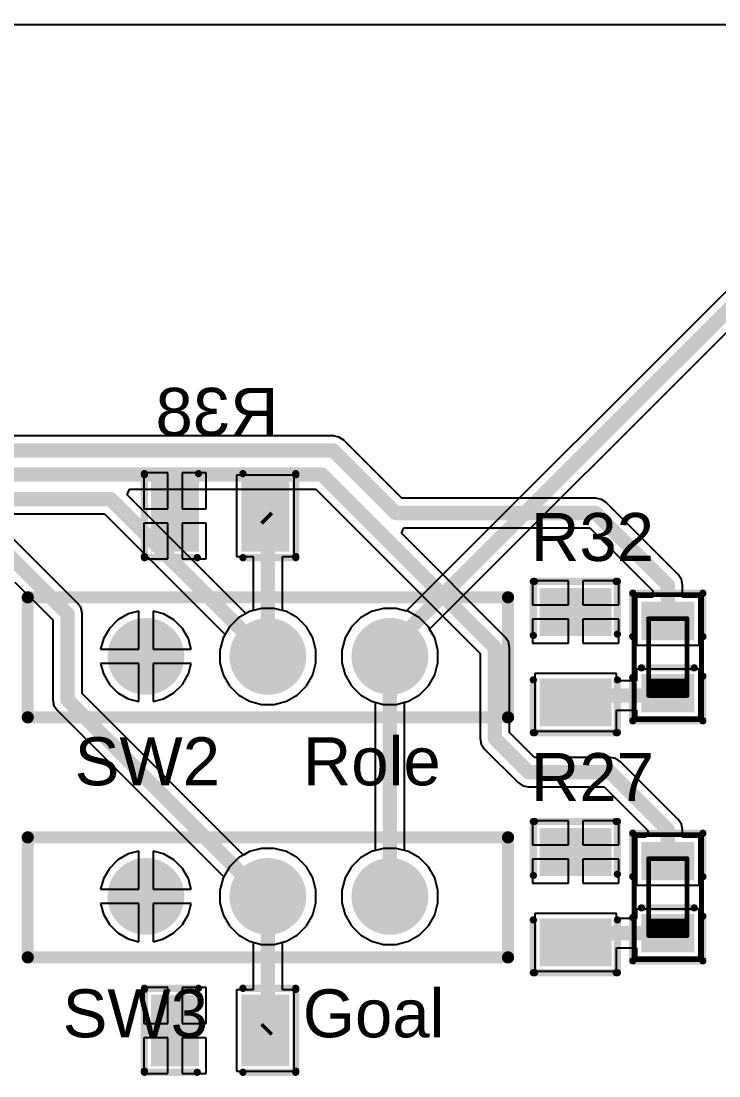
# Model space of a CAD drawing. Header units: millimetres. Extents: x 95 to 305, y 96 to 295.
# Drawn here: x 216.64 to 231.16, y 117.27 to 139.25 of the extents above; entities that cross this region are included whole.
import ezdxf

# ---------------------------------------------------------------- set-up
doc = ezdxf.new("R2010")
doc.units = ezdxf.units.MM
for name, color, linetype in [('BottomLayer', 5, 'Continuous'), ('BottomOverlay', 54, 'Continuous'), ('BottomPaste', 16, 'Continuous'), ('BottomSolder', 6, 'Continuous'), ('Mechanical11', 56, 'Continuous'), ('Mechanical15', 56, 'Continuous'), ('MultiLayer', 9, 'Continuous'), ('PadHoleLayer', 156, 'Continuous'), ('TopLayer', 1, 'Continuous'), ('TopOverlay', 2, 'Continuous'), ('TopPaste', 8, 'Continuous'), ('TopSolder', 216, 'Continuous')]:
    doc.layers.add(name, color=color, linetype=linetype)
doc.styles.add('Arial', font='arial.ttf', dxfattribs={"height": 0.2})

# ---------------------------------------------------------------- blocks, each defined once
blk = doc.blocks.new('RES0805_B_21')
at = {"layer": 'BottomLayer'}
for points in [[(-1.388, 0.719), (-0.488, 0.719), (-0.488, -0.678), (-1.388, -0.678)], [(0.492, 0.719), (1.392, 0.719), (1.392, -0.678), (0.492, -0.678)]]:
    blk.add_hatch(color=5, dxfattribs=at).paths.add_polyline_path(points)
at = {"layer": 'BottomPaste'}
for points in [[(-1.388, 0.719), (-0.488, 0.719), (-0.488, -0.678), (-1.388, -0.678)], [(0.492, 0.719), (1.392, 0.719), (1.392, -0.678), (0.492, -0.678)]]:
    blk.add_hatch(color=16, dxfattribs=at).paths.add_polyline_path(points)
at = {"layer": 'BottomSolder'}
for points in [[(-1.438, 0.769), (-0.438, 0.769), (-0.438, -0.728), (-1.438, -0.728)], [(0.442, 0.769), (1.442, 0.769), (1.442, -0.728), (0.442, -0.728)]]:
    blk.add_hatch(color=6, dxfattribs=at).paths.add_polyline_path(points)
at = {"layer": 'BottomOverlay', "const_width": 0.15}
for points in [[(-1.575, 0.9), (-0.45, 0.9)], [(-1.575, 0.875), (-1.575, -0.825)], [(0.475, 0.9), (1.575, 0.9)], [(1.575, -0.825), (1.575, 0.875)], [(-1.575, -0.85), (-0.475, -0.85)], [(0.475, -0.85), (1.575, -0.85)]]:
    blk.add_lwpolyline(points, dxfattribs=at)
at = {"layer": 'BottomOverlay', "const_width": 0.075}
for points in [[(-1.613, 0.9, 1), (-1.538, 0.9, 1)], [(-1.613, 0.875, 1), (-1.538, 0.875, 1)], [(-0.487, 0.9, 1), (-0.412, 0.9, 1)], [(0.437, 0.9, 1), (0.513, 0.9, 1)], [(1.538, 0.9, 1), (1.613, 0.9, 1)], [(1.538, 0.875, 1), (1.613, 0.875, 1)], [(-1.613, -0.825, 1), (-1.538, -0.825, 1)], [(-1.613, -0.85, 1), (-1.538, -0.85, 1)], [(-0.513, -0.85, 1), (-0.437, -0.85, 1)], [(0.437, -0.85, 1), (0.513, -0.85, 1)], [(1.538, -0.825, 1), (1.613, -0.825, 1)], [(1.538, -0.85, 1), (1.613, -0.85, 1)]]:
    blk.add_lwpolyline(points, format="xyb", close=True, dxfattribs=at)
blk = doc.blocks.new('RES0805_B_22')
at = {"layer": 'BottomLayer'}
for points in [[(-1.388, 0.719), (-0.488, 0.719), (-0.488, -0.678), (-1.388, -0.678)], [(0.492, 0.719), (1.392, 0.719), (1.392, -0.678), (0.492, -0.678)]]:
    blk.add_hatch(color=5, dxfattribs=at).paths.add_polyline_path(points)
at = {"layer": 'BottomPaste'}
for points in [[(-1.388, 0.719), (-0.488, 0.719), (-0.488, -0.678), (-1.388, -0.678)], [(0.492, 0.719), (1.392, 0.719), (1.392, -0.678), (0.492, -0.678)]]:
    blk.add_hatch(color=16, dxfattribs=at).paths.add_polyline_path(points)
at = {"layer": 'BottomSolder'}
for points in [[(-1.438, 0.769), (-0.438, 0.769), (-0.438, -0.728), (-1.438, -0.728)], [(0.442, 0.769), (1.442, 0.769), (1.442, -0.728), (0.442, -0.728)]]:
    blk.add_hatch(color=6, dxfattribs=at).paths.add_polyline_path(points)
at = {"layer": 'BottomOverlay', "const_width": 0.15}
for points in [[(-1.575, 0.9), (-0.45, 0.9)], [(-1.575, -0.825), (-1.575, 0.875)], [(0.475, 0.9), (1.575, 0.9)], [(1.575, -0.825), (1.575, 0.875)], [(-1.575, -0.85), (-0.475, -0.85)], [(0.475, -0.85), (1.575, -0.85)]]:
    blk.add_lwpolyline(points, dxfattribs=at)
at = {"layer": 'BottomOverlay', "const_width": 0.075}
for points in [[(-1.613, 0.9, 1), (-1.538, 0.9, 1)], [(-1.613, 0.875, 1), (-1.538, 0.875, 1)], [(-0.487, 0.9, 1), (-0.412, 0.9, 1)], [(0.437, 0.9, 1), (0.513, 0.9, 1)], [(1.538, 0.9, 1), (1.613, 0.9, 1)], [(1.538, 0.875, 1), (1.613, 0.875, 1)], [(-1.613, -0.825, 1), (-1.538, -0.825, 1)], [(-1.613, -0.85, 1), (-1.538, -0.85, 1)], [(-0.513, -0.85, 1), (-0.437, -0.85, 1)], [(0.437, -0.85, 1), (0.513, -0.85, 1)], [(1.538, -0.825, 1), (1.613, -0.825, 1)], [(1.538, -0.85, 1), (1.613, -0.85, 1)]]:
    blk.add_lwpolyline(points, format="xyb", close=True, dxfattribs=at)
blk = doc.blocks.new('ESP1010_68')
at = {"layer": 'BottomLayer'}
h = blk.add_hatch(color=5, dxfattribs=at)
edge = h.paths.add_edge_path()
edge.add_arc((-2.596, -0.014), 0.75, 0, 360)
h = blk.add_hatch(color=5, dxfattribs=at)
edge = h.paths.add_edge_path()
edge.add_arc((-0.056, -0.014), 0.75, 0, 360)
h = blk.add_hatch(color=5, dxfattribs=at)
edge = h.paths.add_edge_path()
edge.add_arc((2.484, -0.014), 0.75, 0, 360)
at = {"layer": 'BottomSolder'}
h = blk.add_hatch(color=6, dxfattribs=at)
edge = h.paths.add_edge_path()
edge.add_arc((-2.596, -0.014), 0.8, 0, 360)
h = blk.add_hatch(color=6, dxfattribs=at)
edge = h.paths.add_edge_path()
edge.add_arc((-0.056, -0.014), 0.8, 0, 360)
h = blk.add_hatch(color=6, dxfattribs=at)
edge = h.paths.add_edge_path()
edge.add_arc((2.484, -0.014), 0.8, 0, 360)
at = {"layer": 'MultiLayer'}
h = blk.add_hatch(color=9, dxfattribs=at)
edge = h.paths.add_edge_path()
edge.add_arc((-2.596, -0.014), 0.75, 0, 360)
h = blk.add_hatch(color=9, dxfattribs=at)
edge = h.paths.add_edge_path()
edge.add_arc((-0.056, -0.014), 0.75, 0, 360)
h = blk.add_hatch(color=9, dxfattribs=at)
edge = h.paths.add_edge_path()
edge.add_arc((2.484, -0.014), 0.75, 0, 360)
at = {"layer": 'PadHoleLayer'}
h = blk.add_hatch(color=156, dxfattribs=at)
edge = h.paths.add_edge_path()
edge.add_arc((-2.596, -0.014), 0.45, 0, 360)
h = blk.add_hatch(color=156, dxfattribs=at)
edge = h.paths.add_edge_path()
edge.add_arc((-0.056, -0.014), 0.45, 0, 360)
h = blk.add_hatch(color=156, dxfattribs=at)
edge = h.paths.add_edge_path()
edge.add_arc((2.484, -0.014), 0.45, 0, 360)
at = {"layer": 'TopLayer'}
h = blk.add_hatch(color=1, dxfattribs=at)
edge = h.paths.add_edge_path()
edge.add_arc((-2.596, -0.014), 0.75, 0, 360)
h = blk.add_hatch(color=1, dxfattribs=at)
edge = h.paths.add_edge_path()
edge.add_arc((-0.056, -0.014), 0.75, 0, 360)
h = blk.add_hatch(color=1, dxfattribs=at)
edge = h.paths.add_edge_path()
edge.add_arc((2.484, -0.014), 0.75, 0, 360)
at = {"layer": 'TopSolder'}
h = blk.add_hatch(color=216, dxfattribs=at)
edge = h.paths.add_edge_path()
edge.add_arc((-2.596, -0.014), 0.8, 0, 360)
h = blk.add_hatch(color=216, dxfattribs=at)
edge = h.paths.add_edge_path()
edge.add_arc((-0.056, -0.014), 0.8, 0, 360)
h = blk.add_hatch(color=216, dxfattribs=at)
edge = h.paths.add_edge_path()
edge.add_arc((2.484, -0.014), 0.8, 0, 360)
at = {"layer": 'TopOverlay', "const_width": 0.254}
for points in [[(4.944, 1.256), (-5.056, 1.256)], [(-5.056, 1.256), (-5.056, -1.244)], [(4.944, 1.256), (4.944, -1.244)], [(4.944, -1.244), (-5.056, -1.244)]]:
    blk.add_lwpolyline(points, dxfattribs=at)
at = {"layer": 'TopOverlay', "const_width": 0.127}
for points in [[(-5.12, 1.256, 1), (-4.993, 1.256, 1)], [(-5.12, 1.256, 1), (-4.993, 1.256, 1)], [(4.88, 1.256, 1), (5.007, 1.256, 1)], [(4.88, 1.256, 1), (5.007, 1.256, 1)], [(-5.12, -1.244, 1), (-4.993, -1.244, 1)], [(-5.12, -1.244, 1), (-4.993, -1.244, 1)], [(4.88, -1.244, 1), (5.007, -1.244, 1)], [(4.88, -1.244, 1), (5.007, -1.244, 1)]]:
    blk.add_lwpolyline(points, format="xyb", close=True, dxfattribs=at)
blk = doc.blocks.new('ESP1010_69')
at = {"layer": 'BottomLayer'}
h = blk.add_hatch(color=5, dxfattribs=at)
edge = h.paths.add_edge_path()
edge.add_arc((-2.596, -0.014), 0.75, 0, 360)
h = blk.add_hatch(color=5, dxfattribs=at)
edge = h.paths.add_edge_path()
edge.add_arc((-0.056, -0.014), 0.75, 0, 360)
h = blk.add_hatch(color=5, dxfattribs=at)
edge = h.paths.add_edge_path()
edge.add_arc((2.484, -0.014), 0.75, 0, 360)
at = {"layer": 'BottomSolder'}
h = blk.add_hatch(color=6, dxfattribs=at)
edge = h.paths.add_edge_path()
edge.add_arc((-2.596, -0.014), 0.8, 0, 360)
h = blk.add_hatch(color=6, dxfattribs=at)
edge = h.paths.add_edge_path()
edge.add_arc((-0.056, -0.014), 0.8, 0, 360)
h = blk.add_hatch(color=6, dxfattribs=at)
edge = h.paths.add_edge_path()
edge.add_arc((2.484, -0.014), 0.8, 0, 360)
at = {"layer": 'MultiLayer'}
h = blk.add_hatch(color=9, dxfattribs=at)
edge = h.paths.add_edge_path()
edge.add_arc((-2.596, -0.014), 0.75, 0, 360)
h = blk.add_hatch(color=9, dxfattribs=at)
edge = h.paths.add_edge_path()
edge.add_arc((-0.056, -0.014), 0.75, 0, 360)
h = blk.add_hatch(color=9, dxfattribs=at)
edge = h.paths.add_edge_path()
edge.add_arc((2.484, -0.014), 0.75, 0, 360)
at = {"layer": 'PadHoleLayer'}
h = blk.add_hatch(color=156, dxfattribs=at)
edge = h.paths.add_edge_path()
edge.add_arc((-2.596, -0.014), 0.45, 0, 360)
h = blk.add_hatch(color=156, dxfattribs=at)
edge = h.paths.add_edge_path()
edge.add_arc((-0.056, -0.014), 0.45, 0, 360)
h = blk.add_hatch(color=156, dxfattribs=at)
edge = h.paths.add_edge_path()
edge.add_arc((2.484, -0.014), 0.45, 0, 360)
at = {"layer": 'TopLayer'}
h = blk.add_hatch(color=1, dxfattribs=at)
edge = h.paths.add_edge_path()
edge.add_arc((-2.596, -0.014), 0.75, 0, 360)
h = blk.add_hatch(color=1, dxfattribs=at)
edge = h.paths.add_edge_path()
edge.add_arc((-0.056, -0.014), 0.75, 0, 360)
h = blk.add_hatch(color=1, dxfattribs=at)
edge = h.paths.add_edge_path()
edge.add_arc((2.484, -0.014), 0.75, 0, 360)
at = {"layer": 'TopSolder'}
h = blk.add_hatch(color=216, dxfattribs=at)
edge = h.paths.add_edge_path()
edge.add_arc((-2.596, -0.014), 0.8, 0, 360)
h = blk.add_hatch(color=216, dxfattribs=at)
edge = h.paths.add_edge_path()
edge.add_arc((-0.056, -0.014), 0.8, 0, 360)
h = blk.add_hatch(color=216, dxfattribs=at)
edge = h.paths.add_edge_path()
edge.add_arc((2.484, -0.014), 0.8, 0, 360)
at = {"layer": 'TopOverlay', "const_width": 0.254}
for points in [[(-5.056, 1.256), (-5.056, -1.244)], [(4.944, 1.256), (-5.056, 1.256)], [(4.944, 1.256), (4.944, -1.244)], [(4.944, -1.244), (-5.056, -1.244)]]:
    blk.add_lwpolyline(points, dxfattribs=at)
at = {"layer": 'TopOverlay', "const_width": 0.127}
for points in [[(-5.12, 1.256, 1), (-4.993, 1.256, 1)], [(-5.12, 1.256, 1), (-4.993, 1.256, 1)], [(4.88, 1.256, 1), (5.007, 1.256, 1)], [(4.88, 1.256, 1), (5.007, 1.256, 1)], [(-5.12, -1.244, 1), (-4.993, -1.244, 1)], [(-5.12, -1.244, 1), (-4.993, -1.244, 1)], [(4.88, -1.244, 1), (5.007, -1.244, 1)], [(4.88, -1.244, 1), (5.007, -1.244, 1)]]:
    blk.add_lwpolyline(points, format="xyb", close=True, dxfattribs=at)
blk = doc.blocks.new('RES0805_108')
at = {"layer": 'TopLayer'}
for points in [[(-1.388, 0.678), (-0.488, 0.678), (-0.488, -0.719), (-1.388, -0.719)], [(0.492, 0.678), (1.392, 0.678), (1.392, -0.719), (0.492, -0.719)]]:
    blk.add_hatch(color=1, dxfattribs=at).paths.add_polyline_path(points)
at = {"layer": 'TopPaste'}
for points in [[(-1.388, 0.678), (-0.488, 0.678), (-0.488, -0.719), (-1.388, -0.719)], [(0.492, 0.678), (1.392, 0.678), (1.392, -0.719), (0.492, -0.719)]]:
    blk.add_hatch(color=8, dxfattribs=at).paths.add_polyline_path(points)
at = {"layer": 'TopSolder'}
for points in [[(-1.438, 0.728), (-0.438, 0.728), (-0.438, -0.769), (-1.438, -0.769)], [(0.442, 0.728), (1.442, 0.728), (1.442, -0.769), (0.442, -0.769)]]:
    blk.add_hatch(color=216, dxfattribs=at).paths.add_polyline_path(points)
at = {"layer": 'TopOverlay', "const_width": 0.15}
for points in [[(-0.475, 0.85), (-1.575, 0.85)], [(-1.575, -0.875), (-1.575, 0.825)], [(0.475, 0.85), (1.575, 0.85)], [(1.575, -0.875), (1.575, 0.825)], [(-0.45, -0.9), (-1.575, -0.9)], [(1.575, -0.9), (0.475, -0.9)]]:
    blk.add_lwpolyline(points, dxfattribs=at)
at = {"layer": 'TopOverlay', "const_width": 0.075}
for points in [[(-1.613, 0.85, 1), (-1.538, 0.85, 1)], [(-1.613, 0.825, 1), (-1.538, 0.825, 1)], [(-0.513, 0.85, 1), (-0.438, 0.85, 1)], [(0.437, 0.85, 1), (0.513, 0.85, 1)], [(1.538, 0.85, 1), (1.613, 0.85, 1)], [(1.538, 0.825, 1), (1.613, 0.825, 1)], [(-1.613, -0.875, 1), (-1.538, -0.875, 1)], [(-1.613, -0.9, 1), (-1.538, -0.9, 1)], [(-0.487, -0.9, 1), (-0.412, -0.9, 1)], [(0.437, -0.9, 1), (0.513, -0.9, 1)], [(1.538, -0.875, 1), (1.613, -0.875, 1)], [(1.538, -0.9, 1), (1.613, -0.9, 1)]]:
    blk.add_lwpolyline(points, format="xyb", close=True, dxfattribs=at)
blk = doc.blocks.new('RES0805_112')
at = {"layer": 'TopLayer'}
for points in [[(-1.388, 0.678), (-0.488, 0.678), (-0.488, -0.719), (-1.388, -0.719)], [(0.492, 0.678), (1.392, 0.678), (1.392, -0.719), (0.492, -0.719)]]:
    blk.add_hatch(color=1, dxfattribs=at).paths.add_polyline_path(points)
at = {"layer": 'TopPaste'}
for points in [[(-1.388, 0.678), (-0.488, 0.678), (-0.488, -0.719), (-1.388, -0.719)], [(0.492, 0.678), (1.392, 0.678), (1.392, -0.719), (0.492, -0.719)]]:
    blk.add_hatch(color=8, dxfattribs=at).paths.add_polyline_path(points)
at = {"layer": 'TopSolder'}
for points in [[(-1.438, 0.728), (-0.438, 0.728), (-0.438, -0.769), (-1.438, -0.769)], [(0.442, 0.728), (1.442, 0.728), (1.442, -0.769), (0.442, -0.769)]]:
    blk.add_hatch(color=216, dxfattribs=at).paths.add_polyline_path(points)
at = {"layer": 'TopOverlay', "const_width": 0.15}
for points in [[(-0.475, 0.85), (-1.575, 0.85)], [(-1.575, -0.875), (-1.575, 0.825)], [(1.575, 0.85), (0.475, 0.85)], [(1.575, -0.875), (1.575, 0.825)], [(-0.45, -0.9), (-1.575, -0.9)], [(1.575, -0.9), (0.475, -0.9)]]:
    blk.add_lwpolyline(points, dxfattribs=at)
at = {"layer": 'TopOverlay', "const_width": 0.075}
for points in [[(-1.613, 0.85, 1), (-1.538, 0.85, 1)], [(-1.613, 0.825, 1), (-1.538, 0.825, 1)], [(-0.513, 0.85, 1), (-0.437, 0.85, 1)], [(0.437, 0.85, 1), (0.513, 0.85, 1)], [(1.538, 0.85, 1), (1.613, 0.85, 1)], [(1.538, 0.825, 1), (1.613, 0.825, 1)], [(-1.613, -0.875, 1), (-1.538, -0.875, 1)], [(-1.613, -0.9, 1), (-1.538, -0.9, 1)], [(-0.487, -0.9, 1), (-0.412, -0.9, 1)], [(0.437, -0.9, 1), (0.513, -0.9, 1)], [(1.538, -0.875, 1), (1.613, -0.875, 1)], [(1.538, -0.9, 1), (1.613, -0.9, 1)]]:
    blk.add_lwpolyline(points, format="xyb", close=True, dxfattribs=at)
blk = doc.blocks.new('LED0603_WHITE_144')
at = {"layer": 'TopLayer'}
for points in [[(-1.1, 0.5), (-0.4, 0.5), (-0.4, -0.5), (-1.1, -0.5)], [(0.4, 0.5), (1.1, 0.5), (1.1, -0.5), (0.4, -0.5)]]:
    blk.add_hatch(color=1, dxfattribs=at).paths.add_polyline_path(points)
at = {"layer": 'TopPaste'}
for points in [[(-1.1, 0.5), (-0.4, 0.5), (-0.4, -0.5), (-1.1, -0.5)], [(0.4, 0.5), (1.1, 0.5), (1.1, -0.5), (0.4, -0.5)]]:
    blk.add_hatch(color=8, dxfattribs=at).paths.add_polyline_path(points)
at = {"layer": 'TopSolder'}
for points in [[(-1.15, 0.55), (-0.35, 0.55), (-0.35, -0.55), (-1.15, -0.55)], [(0.35, 0.55), (1.15, 0.55), (1.15, -0.55), (0.35, -0.55)]]:
    blk.add_hatch(color=216, dxfattribs=at).paths.add_polyline_path(points)
at = {"layer": 'Mechanical11', "const_width": 0.1}
for points in [[(-1.3, 0.7), (-1.3, -0.7)], [(-1.3, 0.7), (1.3, 0.7)], [(1.3, 0.7), (1.3, -0.7)], [(-1.3, -0.7), (1.3, -0.7)]]:
    blk.add_lwpolyline(points, dxfattribs=at)
at = {"layer": 'Mechanical11', "const_width": 0.05}
for points in [[(-1.325, 0.7, 1), (-1.275, 0.7, 1)], [(-1.325, 0.7, 1), (-1.275, 0.7, 1)], [(1.275, 0.7, 1), (1.325, 0.7, 1)], [(1.275, 0.7, 1), (1.325, 0.7, 1)], [(-1.325, -0.7, 1), (-1.275, -0.7, 1)], [(-1.325, -0.7, 1), (-1.275, -0.7, 1)], [(1.275, -0.7, 1), (1.325, -0.7, 1)], [(1.275, -0.7, 1), (1.325, -0.7, 1)]]:
    blk.add_lwpolyline(points, format="xyb", close=True, dxfattribs=at)
at = {"layer": 'Mechanical15', "const_width": 0.1}
for points in [[(-0.8, 0.4), (-0.8, -0.4)], [(-0.8, 0.4), (0.8, 0.4)], [(-0.7, 0.4), (-0.7, -0.4)], [(-0.6, 0.4), (-0.6, -0.4)], [(-0.5, 0.4), (-0.5, -0.4)], [(0.8, 0.4), (0.8, -0.4)], [(-0.8, -0.4), (0.8, -0.4)]]:
    blk.add_lwpolyline(points, dxfattribs=at)
at = {"layer": 'Mechanical15', "const_width": 0.05}
for points in [[(-0.825, 0.4, 1), (-0.775, 0.4, 1)], [(-0.825, 0.4, 1), (-0.775, 0.4, 1)], [(-0.725, 0.4, 1), (-0.675, 0.4, 1)], [(-0.625, 0.4, 1), (-0.575, 0.4, 1)], [(-0.525, 0.4, 1), (-0.475, 0.4, 1)], [(0.775, 0.4, 1), (0.825, 0.4, 1)], [(0.775, 0.4, 1), (0.825, 0.4, 1)], [(-0.825, -0.4, 1), (-0.775, -0.4, 1)], [(-0.825, -0.4, 1), (-0.775, -0.4, 1)], [(-0.725, -0.4, 1), (-0.675, -0.4, 1)], [(-0.625, -0.4, 1), (-0.575, -0.4, 1)], [(-0.525, -0.4, 1), (-0.475, -0.4, 1)], [(0.775, -0.4, 1), (0.825, -0.4, 1)], [(0.775, -0.4, 1), (0.825, -0.4, 1)]]:
    blk.add_lwpolyline(points, format="xyb", close=True, dxfattribs=at)
at = {"layer": 'TopOverlay', "const_width": 0.15}
for points in [[(-1.33, 0.73), (-0.425, 0.73)], [(-1.33, 0.73), (-1.33, -0.73)], [(0.425, 0.73), (1.33, 0.73)], [(1.33, 0.73), (1.33, -0.73)], [(-0.225, 0.55), (-0.225, -0.55)], [(-1.33, -0.73), (-0.4, -0.73)], [(0.425, -0.73), (1.33, -0.73)]]:
    blk.add_lwpolyline(points, dxfattribs=at)
at = {"layer": 'TopOverlay', "const_width": 0.075}
for points in [[(-1.367, 0.73, 1), (-1.292, 0.73, 1)], [(-1.367, 0.73, 1), (-1.292, 0.73, 1)], [(-0.463, 0.73, 1), (-0.387, 0.73, 1)], [(0.387, 0.73, 1), (0.463, 0.73, 1)], [(1.293, 0.73, 1), (1.368, 0.73, 1)], [(1.293, 0.73, 1), (1.368, 0.73, 1)], [(-0.263, 0.55, 1), (-0.188, 0.55, 1)], [(-1.367, -0.73, 1), (-1.292, -0.73, 1)], [(-1.367, -0.73, 1), (-1.292, -0.73, 1)], [(-0.437, -0.73, 1), (-0.362, -0.73, 1)], [(-0.263, -0.55, 1), (-0.188, -0.55, 1)], [(0.387, -0.73, 1), (0.463, -0.73, 1)], [(1.293, -0.73, 1), (1.368, -0.73, 1)], [(1.293, -0.73, 1), (1.368, -0.73, 1)]]:
    blk.add_lwpolyline(points, format="xyb", close=True, dxfattribs=at)
blk = doc.blocks.new('LED0603_WHITE_148')
at = {"layer": 'TopLayer'}
for points in [[(-1.1, 0.5), (-0.4, 0.5), (-0.4, -0.5), (-1.1, -0.5)], [(0.4, 0.5), (1.1, 0.5), (1.1, -0.5), (0.4, -0.5)]]:
    blk.add_hatch(color=1, dxfattribs=at).paths.add_polyline_path(points)
at = {"layer": 'TopPaste'}
for points in [[(-1.1, 0.5), (-0.4, 0.5), (-0.4, -0.5), (-1.1, -0.5)], [(0.4, 0.5), (1.1, 0.5), (1.1, -0.5), (0.4, -0.5)]]:
    blk.add_hatch(color=8, dxfattribs=at).paths.add_polyline_path(points)
at = {"layer": 'TopSolder'}
for points in [[(-1.15, 0.55), (-0.35, 0.55), (-0.35, -0.55), (-1.15, -0.55)], [(0.35, 0.55), (1.15, 0.55), (1.15, -0.55), (0.35, -0.55)]]:
    blk.add_hatch(color=216, dxfattribs=at).paths.add_polyline_path(points)
at = {"layer": 'Mechanical11', "const_width": 0.1}
for points in [[(-1.3, 0.7), (-1.3, -0.7)], [(-1.3, 0.7), (1.3, 0.7)], [(1.3, 0.7), (1.3, -0.7)], [(-1.3, -0.7), (1.3, -0.7)]]:
    blk.add_lwpolyline(points, dxfattribs=at)
at = {"layer": 'Mechanical11', "const_width": 0.05}
for points in [[(-1.325, 0.7, 1), (-1.275, 0.7, 1)], [(-1.325, 0.7, 1), (-1.275, 0.7, 1)], [(1.275, 0.7, 1), (1.325, 0.7, 1)], [(1.275, 0.7, 1), (1.325, 0.7, 1)], [(-1.325, -0.7, 1), (-1.275, -0.7, 1)], [(-1.325, -0.7, 1), (-1.275, -0.7, 1)], [(1.275, -0.7, 1), (1.325, -0.7, 1)], [(1.275, -0.7, 1), (1.325, -0.7, 1)]]:
    blk.add_lwpolyline(points, format="xyb", close=True, dxfattribs=at)
at = {"layer": 'Mechanical15', "const_width": 0.1}
for points in [[(-0.8, 0.4), (-0.8, -0.4)], [(-0.8, 0.4), (0.8, 0.4)], [(-0.7, 0.4), (-0.7, -0.4)], [(-0.6, 0.4), (-0.6, -0.4)], [(-0.5, 0.4), (-0.5, -0.4)], [(0.8, 0.4), (0.8, -0.4)], [(-0.8, -0.4), (0.8, -0.4)]]:
    blk.add_lwpolyline(points, dxfattribs=at)
at = {"layer": 'Mechanical15', "const_width": 0.05}
for points in [[(-0.825, 0.4, 1), (-0.775, 0.4, 1)], [(-0.825, 0.4, 1), (-0.775, 0.4, 1)], [(-0.725, 0.4, 1), (-0.675, 0.4, 1)], [(-0.625, 0.4, 1), (-0.575, 0.4, 1)], [(-0.525, 0.4, 1), (-0.475, 0.4, 1)], [(0.775, 0.4, 1), (0.825, 0.4, 1)], [(0.775, 0.4, 1), (0.825, 0.4, 1)], [(-0.825, -0.4, 1), (-0.775, -0.4, 1)], [(-0.825, -0.4, 1), (-0.775, -0.4, 1)], [(-0.725, -0.4, 1), (-0.675, -0.4, 1)], [(-0.625, -0.4, 1), (-0.575, -0.4, 1)], [(-0.525, -0.4, 1), (-0.475, -0.4, 1)], [(0.775, -0.4, 1), (0.825, -0.4, 1)], [(0.775, -0.4, 1), (0.825, -0.4, 1)]]:
    blk.add_lwpolyline(points, format="xyb", close=True, dxfattribs=at)
at = {"layer": 'TopOverlay', "const_width": 0.15}
for points in [[(-1.33, 0.73), (-0.425, 0.73)], [(-1.33, 0.73), (-1.33, -0.73)], [(0.425, 0.73), (1.33, 0.73)], [(1.33, 0.73), (1.33, -0.73)], [(-0.225, 0.55), (-0.225, -0.55)], [(-1.33, -0.73), (-0.4, -0.73)], [(0.425, -0.73), (1.33, -0.73)]]:
    blk.add_lwpolyline(points, dxfattribs=at)
at = {"layer": 'TopOverlay', "const_width": 0.075}
for points in [[(-1.367, 0.73, 1), (-1.292, 0.73, 1)], [(-1.367, 0.73, 1), (-1.292, 0.73, 1)], [(-0.463, 0.73, 1), (-0.387, 0.73, 1)], [(0.387, 0.73, 1), (0.463, 0.73, 1)], [(1.293, 0.73, 1), (1.368, 0.73, 1)], [(1.293, 0.73, 1), (1.368, 0.73, 1)], [(-0.263, 0.55, 1), (-0.188, 0.55, 1)], [(-1.367, -0.73, 1), (-1.292, -0.73, 1)], [(-1.367, -0.73, 1), (-1.292, -0.73, 1)], [(-0.437, -0.73, 1), (-0.362, -0.73, 1)], [(-0.263, -0.55, 1), (-0.188, -0.55, 1)], [(0.387, -0.73, 1), (0.463, -0.73, 1)], [(1.293, -0.73, 1), (1.368, -0.73, 1)], [(1.293, -0.73, 1), (1.368, -0.73, 1)]]:
    blk.add_lwpolyline(points, format="xyb", close=True, dxfattribs=at)

msp = doc.modelspace()

# ---------------------------------------------------------------- linework, layer by layer
at = {"layer": 'BottomLayer'}
for p, q in [((247.207, 149.512), (224.653, 126.958)), ((225.141, 126.581), (247.729, 149.169)), ((219.69, 129.839), (219.19, 129.839)), ((219.19, 129.839), (219.19, 129.09)), ((219.69, 129.09), (219.69, 129.839)), ((220.49, 129.839), (219.99, 129.839)), ((219.99, 129.839), (219.99, 129.09)), ((220.49, 129.09), (220.49, 129.839)), ((222.32, 129.789), (221.12, 129.789)), ((221.12, 129.789), (221.12, 128.092)), ((222.32, 128.092), (222.32, 129.789)), ((219.19, 129.09), (219.69, 129.09)), ((219.99, 129.09), (220.49, 129.09)), ((219.69, 128.79), (219.19, 128.79)), ((219.19, 128.79), (219.19, 128.042)), ((219.69, 128.042), (219.69, 128.79)), ((220.49, 128.79), (219.99, 128.79)), ((219.99, 128.79), (219.99, 128.042)), ((220.49, 128.042), (220.49, 128.79)), ((219.19, 128.042), (219.69, 128.042)), ((219.99, 128.042), (220.49, 128.042)), ((221.12, 128.092), (221.468, 128.092)), ((221.468, 128.092), (221.468, 126.967)), ((222.08, 126.967), (222.08, 128.092)), ((222.08, 128.092), (222.32, 128.092)), ((224.182, 127.014), (223.928, 126.946)), ((224.445, 127.014), (224.182, 127.014)), ((224.653, 126.958), (224.445, 127.014)), ((218.867, 126.899), (218.65, 126.774)), ((219.084, 126.957), (218.867, 126.899)), ((219.084, 126.164), (219.084, 126.957)), ((219.6, 126.899), (219.384, 126.957)), ((219.384, 126.957), (219.384, 126.164)), ((219.817, 126.774), (219.6, 126.899)), ((221.16, 126.814), (220.974, 126.628)), ((221.388, 126.946), (221.16, 126.814)), ((221.468, 126.967), (221.388, 126.946)), ((222.16, 126.946), (222.08, 126.967)), ((222.388, 126.814), (222.16, 126.946)), ((222.574, 126.628), (222.388, 126.814)), ((223.7, 126.814), (223.514, 126.628)), ((223.928, 126.946), (223.7, 126.814)), ((218.474, 126.597), (218.349, 126.381)), ((218.65, 126.774), (218.474, 126.597)), ((219.994, 126.597), (219.817, 126.774)), ((220.119, 126.381), (219.994, 126.597)), ((220.974, 126.628), (220.842, 126.4)), ((222.706, 126.4), (222.574, 126.628)), ((223.514, 126.628), (223.382, 126.4)), ((225.246, 126.4), (225.141, 126.581)), ((218.349, 126.381), (218.29, 126.164)), ((220.177, 126.164), (220.119, 126.381)), ((220.842, 126.4), (220.774, 126.146)), ((222.774, 126.146), (222.706, 126.4)), ((223.382, 126.4), (223.314, 126.146)), ((225.314, 126.146), (225.246, 126.4)), ((218.29, 126.164), (219.084, 126.164)), ((219.384, 126.164), (220.177, 126.164)), ((220.774, 126.146), (220.774, 125.882)), ((222.774, 125.882), (222.774, 126.146)), ((223.314, 126.146), (223.314, 125.882)), ((225.314, 125.882), (225.314, 126.146)), ((219.084, 125.864), (218.29, 125.864)), ((218.29, 125.864), (218.349, 125.647)), ((219.084, 125.071), (219.084, 125.864)), ((220.177, 125.864), (219.384, 125.864)), ((219.384, 125.864), (219.384, 125.071)), ((220.119, 125.647), (220.177, 125.864)), ((220.774, 125.882), (220.842, 125.628)), ((222.706, 125.628), (222.774, 125.882)), ((223.314, 125.882), (223.382, 125.628)), ((225.246, 125.628), (225.314, 125.882)), ((218.349, 125.647), (218.474, 125.431)), ((219.994, 125.431), (220.119, 125.647)), ((220.842, 125.628), (220.974, 125.4)), ((222.574, 125.4), (222.706, 125.628)), ((223.382, 125.628), (223.514, 125.4)), ((225.114, 125.4), (225.246, 125.628)), ((218.474, 125.431), (218.65, 125.254)), ((218.65, 125.254), (218.867, 125.129)), ((219.6, 125.129), (219.817, 125.254)), ((219.817, 125.254), (219.994, 125.431)), ((220.974, 125.4), (221.16, 125.214)), ((222.388, 125.214), (222.574, 125.4)), ((223.514, 125.4), (223.7, 125.214)), ((224.928, 125.214), (225.114, 125.4)), ((218.867, 125.129), (219.084, 125.071)), ((219.384, 125.071), (219.6, 125.129)), ((221.16, 125.214), (221.388, 125.082)), ((221.388, 125.082), (221.642, 125.014)), ((221.905, 125.014), (222.16, 125.082)), ((222.16, 125.082), (222.388, 125.214)), ((223.7, 125.214), (223.928, 125.082)), ((223.928, 125.082), (224.008, 125.061)), ((224.008, 125.061), (224.008, 121.967)), ((224.62, 125.061), (224.7, 125.082)), ((224.62, 121.967), (224.62, 125.061)), ((224.7, 125.082), (224.928, 125.214)), ((221.642, 125.014), (221.905, 125.014)), ((219.084, 121.957), (218.867, 121.899)), ((219.084, 121.164), (219.084, 121.957)), ((219.6, 121.899), (219.384, 121.957)), ((219.384, 121.957), (219.384, 121.164)), ((221.388, 121.946), (221.16, 121.814)), ((221.642, 122.014), (221.388, 121.946)), ((221.905, 122.014), (221.642, 122.014)), ((222.16, 121.946), (221.905, 122.014)), ((222.388, 121.814), (222.16, 121.946)), ((223.928, 121.946), (223.7, 121.814)), ((224.008, 121.967), (223.928, 121.946)), ((224.7, 121.946), (224.62, 121.967)), ((224.928, 121.814), (224.7, 121.946)), ((218.65, 121.774), (218.474, 121.597)), ((218.867, 121.899), (218.65, 121.774)), ((219.817, 121.774), (219.6, 121.899)), ((219.994, 121.597), (219.817, 121.774)), ((221.16, 121.814), (220.974, 121.628)), ((222.574, 121.628), (222.388, 121.814)), ((223.7, 121.814), (223.514, 121.628)), ((225.114, 121.628), (224.928, 121.814)), ((218.474, 121.597), (218.349, 121.381)), ((220.119, 121.381), (219.994, 121.597)), ((220.974, 121.628), (220.842, 121.4)), ((222.706, 121.4), (222.574, 121.628)), ((223.514, 121.628), (223.382, 121.4)), ((225.246, 121.4), (225.114, 121.628)), ((218.349, 121.381), (218.29, 121.164)), ((220.177, 121.164), (220.119, 121.381)), ((220.842, 121.4), (220.774, 121.146)), ((222.774, 121.146), (222.706, 121.4)), ((223.382, 121.4), (223.314, 121.146)), ((225.314, 121.146), (225.246, 121.4)), ((218.29, 121.164), (219.084, 121.164)), ((219.384, 121.164), (220.177, 121.164)), ((220.774, 121.146), (220.774, 120.882)), ((222.774, 120.882), (222.774, 121.146)), ((223.314, 121.146), (223.314, 120.882)), ((225.314, 120.882), (225.314, 121.146)), ((219.084, 120.864), (218.29, 120.864)), ((218.29, 120.864), (218.349, 120.647)), ((219.084, 120.071), (219.084, 120.864)), ((220.177, 120.864), (219.384, 120.864)), ((219.384, 120.864), (219.384, 120.071)), ((220.119, 120.647), (220.177, 120.864)), ((220.774, 120.882), (220.842, 120.628)), ((222.706, 120.628), (222.774, 120.882)), ((223.314, 120.882), (223.382, 120.628)), ((225.246, 120.628), (225.314, 120.882)), ((218.349, 120.647), (218.474, 120.431)), ((219.994, 120.431), (220.119, 120.647)), ((220.842, 120.628), (220.974, 120.4)), ((222.574, 120.4), (222.706, 120.628)), ((223.382, 120.628), (223.514, 120.4)), ((225.114, 120.4), (225.246, 120.628)), ((218.474, 120.431), (218.65, 120.254)), ((219.817, 120.254), (219.994, 120.431)), ((218.65, 120.254), (218.867, 120.129)), ((219.6, 120.129), (219.817, 120.254)), ((220.974, 120.4), (221.16, 120.214)), ((221.16, 120.214), (221.388, 120.082)), ((222.16, 120.082), (222.388, 120.214)), ((222.388, 120.214), (222.574, 120.4)), ((223.514, 120.4), (223.7, 120.214)), ((223.7, 120.214), (223.928, 120.082)), ((224.7, 120.082), (224.928, 120.214)), ((224.928, 120.214), (225.114, 120.4)), ((218.867, 120.129), (219.084, 120.071)), ((219.384, 120.071), (219.6, 120.129)), ((221.388, 120.082), (221.468, 120.061)), ((221.468, 120.061), (221.468, 119.069)), ((222.08, 120.061), (222.16, 120.082)), ((222.08, 119.069), (222.08, 120.061)), ((223.928, 120.082), (224.182, 120.014)), ((224.182, 120.014), (224.445, 120.014)), ((224.445, 120.014), (224.7, 120.082)), ((219.69, 119.119), (219.19, 119.119)), ((219.19, 119.119), (219.19, 118.37)), ((219.69, 118.37), (219.69, 119.119)), ((220.49, 119.119), (219.99, 119.119)), ((219.99, 119.119), (219.99, 118.37)), ((220.49, 118.37), (220.49, 119.119)), ((221.468, 119.069), (221.12, 119.069)), ((221.12, 119.069), (221.12, 117.372)), ((222.32, 119.069), (222.08, 119.069)), ((222.32, 117.372), (222.32, 119.069)), ((219.19, 118.37), (219.69, 118.37)), ((219.99, 118.37), (220.49, 118.37)), ((219.69, 118.07), (219.19, 118.07)), ((219.19, 118.07), (219.19, 117.322)), ((219.69, 117.322), (219.69, 118.07)), ((220.49, 118.07), (219.99, 118.07)), ((219.99, 118.07), (219.99, 117.322)), ((220.49, 117.322), (220.49, 118.07)), ((221.12, 117.372), (222.32, 117.372)), ((219.19, 117.322), (219.69, 117.322)), ((219.99, 117.322), (220.49, 117.322))]:
    msp.add_line(p, q, dxfattribs=at)
at = {"layer": 'BottomLayer', "const_width": 0.3}
for points in [[(224.314, 126.186), (247.513, 149.386)], [(221.72, 128.92), (221.72, 128.94)], [(221.72, 128.92), (221.774, 128.866)], [(221.774, 126.186), (221.774, 128.866)], [(224.314, 120.936), (224.314, 126.186)], [(221.774, 118.274), (221.774, 120.936)], [(221.72, 118.22), (221.774, 118.274)]]:
    msp.add_lwpolyline(points, dxfattribs=at)
at = {"layer": 'BottomLayer', "const_width": 0.15}
for points in [[(221.645, 128.94, 1), (221.795, 128.94, 1)], [(221.645, 128.92, 1), (221.795, 128.92, 1)], [(221.645, 128.92, 1), (221.795, 128.92, 1)], [(221.699, 128.866, 1), (221.849, 128.866, 1)], [(221.699, 128.866, 1), (221.849, 128.866, 1)], [(221.699, 126.186, 1), (221.849, 126.186, 1)], [(224.239, 126.186, 1), (224.389, 126.186, 1)], [(224.239, 126.186, 1), (224.389, 126.186, 1)], [(221.699, 120.936, 1), (221.849, 120.936, 1)], [(224.239, 120.936, 1), (224.389, 120.936, 1)], [(221.645, 118.22, 1), (221.795, 118.22, 1)], [(221.699, 118.274, 1), (221.849, 118.274, 1)], [(221.699, 118.274, 1), (221.849, 118.274, 1)]]:
    msp.add_lwpolyline(points, format="xyb", close=True, dxfattribs=at)
at = {"layer": 'TopLayer'}
for p, q in [((212.094, 139.178), (236.084, 139.178)), ((223.136, 130.606), (212.463, 130.606)), ((223.253, 130.583), (223.136, 130.606)), ((223.136, 130.606), (223.136, 130.606)), ((223.353, 130.516), (223.253, 130.583)), ((224.563, 129.306), (223.353, 130.516)), ((218.844, 129.377), (218.892, 129.494)), ((218.892, 129.494), (222.773, 129.494)), ((222.773, 129.494), (226.194, 126.073)), ((221.316, 126.904), (218.844, 129.377)), ((228.6, 129.306), (224.563, 129.306)), ((228.717, 129.283), (228.6, 129.306)), ((228.6, 129.306), (228.6, 129.306)), ((228.816, 129.216), (228.717, 129.283)), ((230.316, 127.716), (228.816, 129.216)), ((216.119, 128.98), (218.375, 128.98)), ((218.375, 128.98), (220.883, 126.472)), ((217.816, 127.116), (216.07, 128.862)), ((224.556, 128.577), (224.604, 128.694)), ((226.716, 126.416), (224.556, 128.577)), ((224.604, 128.694), (228.473, 128.694)), ((228.473, 128.694), (229.79, 127.377)), ((230.383, 127.617), (230.316, 127.716)), ((216.505, 127.562), (217.294, 126.773)), ((228.03, 127.588), (227.281, 127.588)), ((227.281, 127.588), (227.281, 127.088)), ((228.03, 127.088), (228.03, 127.588)), ((229.078, 127.588), (228.33, 127.588)), ((228.33, 127.588), (228.33, 127.088)), ((229.078, 127.088), (229.078, 127.588)), ((230.406, 127.5), (230.383, 127.617)), ((230.406, 127.25), (230.406, 127.5)), ((229.785, 127.25), (229.45, 127.25)), ((229.45, 127.25), (229.45, 126.25)), ((229.79, 127.377), (229.785, 127.25)), ((230.75, 127.25), (230.406, 127.25)), ((230.75, 126.25), (230.75, 127.25)), ((217.883, 127.017), (217.816, 127.116)), ((217.906, 126.9), (217.883, 127.017)), ((221.642, 127.014), (221.388, 126.946)), ((221.905, 127.014), (221.642, 127.014)), ((222.16, 126.946), (221.905, 127.014)), ((224.182, 127.014), (223.928, 126.946)), ((224.445, 127.014), (224.182, 127.014)), ((224.7, 126.946), (224.445, 127.014)), ((227.281, 127.088), (228.03, 127.088)), ((228.33, 127.088), (229.078, 127.088)), ((217.906, 125.237), (217.906, 126.9)), ((217.906, 126.9), (217.906, 126.9)), ((218.867, 126.899), (218.65, 126.774)), ((219.084, 126.957), (218.867, 126.899)), ((219.084, 126.164), (219.084, 126.957)), ((219.6, 126.899), (219.384, 126.957)), ((219.384, 126.957), (219.384, 126.164)), ((219.817, 126.774), (219.6, 126.899)), ((221.388, 126.946), (221.316, 126.904)), ((222.388, 126.814), (222.16, 126.946)), ((222.574, 126.628), (222.388, 126.814)), ((223.7, 126.814), (223.514, 126.628)), ((223.928, 126.946), (223.7, 126.814)), ((224.928, 126.814), (224.7, 126.946)), ((225.114, 126.628), (224.928, 126.814)), ((228.03, 126.788), (227.281, 126.788)), ((227.281, 126.788), (227.281, 126.288)), ((228.03, 126.288), (228.03, 126.788)), ((229.078, 126.788), (228.33, 126.788)), ((228.33, 126.788), (228.33, 126.288)), ((229.078, 126.288), (229.078, 126.788)), ((217.294, 126.773), (217.294, 125.11)), ((218.474, 126.597), (218.349, 126.381)), ((218.65, 126.774), (218.474, 126.597)), ((219.994, 126.597), (219.817, 126.774)), ((220.119, 126.381), (219.994, 126.597)), ((222.706, 126.4), (222.574, 126.628)), ((223.514, 126.628), (223.382, 126.4)), ((225.246, 126.4), (225.114, 126.628)), ((218.349, 126.381), (218.29, 126.164)), ((220.177, 126.164), (220.119, 126.381)), ((220.842, 126.4), (220.774, 126.146)), ((220.883, 126.472), (220.842, 126.4)), ((222.774, 126.146), (222.706, 126.4)), ((223.382, 126.4), (223.314, 126.146)), ((225.314, 126.146), (225.246, 126.4)), ((226.783, 126.317), (226.716, 126.416)), ((226.716, 126.416), (226.716, 126.416)), ((218.29, 126.164), (219.084, 126.164)), ((219.384, 126.164), (220.177, 126.164)), ((220.774, 126.146), (220.774, 125.882)), ((222.774, 125.882), (222.774, 126.146)), ((223.314, 126.146), (223.314, 125.882)), ((225.314, 125.882), (225.314, 126.146)), ((226.806, 126.2), (226.783, 126.317)), ((226.806, 124.427), (226.806, 126.2)), ((226.806, 126.2), (226.806, 126.2)), ((227.281, 126.288), (228.03, 126.288)), ((228.33, 126.288), (229.078, 126.288)), ((229.45, 126.25), (230.75, 126.25)), ((226.194, 126.073), (226.194, 124.3)), ((219.084, 125.864), (218.29, 125.864)), ((218.29, 125.864), (218.349, 125.647)), ((219.084, 125.071), (219.084, 125.864)), ((220.177, 125.864), (219.384, 125.864)), ((219.384, 125.864), (219.384, 125.071)), ((220.119, 125.647), (220.177, 125.864)), ((220.774, 125.882), (220.842, 125.628)), ((222.706, 125.628), (222.774, 125.882)), ((223.314, 125.882), (223.382, 125.628)), ((225.246, 125.628), (225.314, 125.882)), ((230.75, 125.75), (229.45, 125.75)), ((229.45, 125.75), (229.45, 125.506)), ((230.75, 124.75), (230.75, 125.75)), ((218.349, 125.647), (218.474, 125.431)), ((219.994, 125.431), (220.119, 125.647)), ((220.842, 125.628), (220.974, 125.4)), ((222.574, 125.4), (222.706, 125.628)), ((223.382, 125.628), (223.514, 125.4)), ((225.114, 125.4), (225.246, 125.628)), ((229.028, 125.658), (227.331, 125.658)), ((227.331, 125.658), (227.331, 124.458)), ((229.028, 125.506), (229.028, 125.658)), ((229.45, 125.506), (229.028, 125.506)), ((221.267, 121.876), (217.906, 125.237)), ((218.474, 125.431), (218.65, 125.254)), ((218.65, 125.254), (218.867, 125.129)), ((219.6, 125.129), (219.817, 125.254)), ((219.817, 125.254), (219.994, 125.431)), ((220.974, 125.4), (221.16, 125.214)), ((222.388, 125.214), (222.574, 125.4)), ((223.514, 125.4), (223.7, 125.214)), ((224.928, 125.214), (225.114, 125.4)), ((217.294, 125.11), (217.294, 125.11)), ((217.294, 125.11), (217.317, 124.993)), ((218.867, 125.129), (219.084, 125.071)), ((219.384, 125.071), (219.6, 125.129)), ((221.16, 125.214), (221.388, 125.082)), ((221.388, 125.082), (221.642, 125.014)), ((221.905, 125.014), (222.16, 125.082)), ((222.16, 125.082), (222.388, 125.214)), ((223.7, 125.214), (223.928, 125.082)), ((223.928, 125.082), (224.182, 125.014)), ((224.445, 125.014), (224.7, 125.082)), ((224.7, 125.082), (224.928, 125.214)), ((217.317, 124.993), (217.384, 124.894)), ((217.384, 124.894), (220.855, 121.423)), ((221.642, 125.014), (221.905, 125.014)), ((224.182, 125.014), (224.445, 125.014)), ((229.028, 124.458), (229.028, 124.894)), ((229.028, 124.894), (229.45, 124.894)), ((229.45, 124.894), (229.45, 124.75)), ((229.45, 124.75), (230.75, 124.75)), ((227.327, 123.906), (226.806, 124.427)), ((227.331, 124.458), (229.028, 124.458)), ((226.194, 124.3), (226.194, 124.3)), ((226.194, 124.3), (226.217, 124.183)), ((226.217, 124.183), (226.284, 124.084)), ((226.284, 124.084), (226.984, 123.384)), ((228.9, 123.906), (227.327, 123.906)), ((229.017, 123.883), (228.9, 123.906)), ((228.9, 123.906), (228.9, 123.906)), ((229.116, 123.816), (229.017, 123.883)), ((230.316, 122.616), (229.116, 123.816)), ((226.984, 123.384), (226.984, 123.384)), ((226.984, 123.384), (227.083, 123.317)), ((227.083, 123.317), (227.2, 123.294)), ((227.2, 123.294), (227.2, 123.294)), ((227.2, 123.294), (228.773, 123.294)), ((228.773, 123.294), (229.69, 122.377)), ((230.383, 122.517), (230.316, 122.616)), ((228.03, 122.588), (227.281, 122.588)), ((227.281, 122.588), (227.281, 122.088)), ((228.03, 122.088), (228.03, 122.588)), ((229.078, 122.588), (228.33, 122.588)), ((228.33, 122.588), (228.33, 122.088)), ((229.078, 122.088), (229.078, 122.588)), ((230.406, 122.4), (230.383, 122.517)), ((230.406, 122.25), (230.406, 122.4)), ((230.406, 122.4), (230.406, 122.4)), ((229.638, 122.25), (229.45, 122.25)), ((229.45, 122.25), (229.45, 121.25)), ((229.69, 122.377), (229.638, 122.25)), ((230.75, 122.25), (230.406, 122.25)), ((230.75, 121.25), (230.75, 122.25)), ((219.084, 121.957), (218.867, 121.899)), ((219.084, 121.164), (219.084, 121.957)), ((219.6, 121.899), (219.384, 121.957)), ((219.384, 121.957), (219.384, 121.164)), ((221.388, 121.946), (221.267, 121.876)), ((221.642, 122.014), (221.388, 121.946)), ((221.905, 122.014), (221.642, 122.014)), ((222.16, 121.946), (221.905, 122.014)), ((222.388, 121.814), (222.16, 121.946)), ((223.928, 121.946), (223.7, 121.814)), ((224.182, 122.014), (223.928, 121.946)), ((224.445, 122.014), (224.182, 122.014)), ((224.7, 121.946), (224.445, 122.014)), ((224.928, 121.814), (224.7, 121.946)), ((227.281, 122.088), (228.03, 122.088)), ((228.33, 122.088), (229.078, 122.088)), ((218.65, 121.774), (218.474, 121.597)), ((218.867, 121.899), (218.65, 121.774)), ((219.817, 121.774), (219.6, 121.899)), ((219.994, 121.597), (219.817, 121.774)), ((222.574, 121.628), (222.388, 121.814)), ((223.7, 121.814), (223.514, 121.628)), ((225.114, 121.628), (224.928, 121.814)), ((228.03, 121.788), (227.281, 121.788)), ((227.281, 121.788), (227.281, 121.288)), ((228.03, 121.288), (228.03, 121.788)), ((229.078, 121.788), (228.33, 121.788)), ((228.33, 121.788), (228.33, 121.288)), ((229.078, 121.288), (229.078, 121.788)), ((218.474, 121.597), (218.349, 121.381)), ((220.119, 121.381), (219.994, 121.597)), ((222.706, 121.4), (222.574, 121.628)), ((223.514, 121.628), (223.382, 121.4)), ((225.246, 121.4), (225.114, 121.628)), ((218.349, 121.381), (218.29, 121.164)), ((220.177, 121.164), (220.119, 121.381)), ((220.842, 121.4), (220.774, 121.146)), ((220.855, 121.423), (220.842, 121.4)), ((222.774, 121.146), (222.706, 121.4)), ((223.382, 121.4), (223.314, 121.146)), ((225.314, 121.146), (225.246, 121.4)), ((227.281, 121.288), (228.03, 121.288)), ((228.33, 121.288), (229.078, 121.288)), ((218.29, 121.164), (219.084, 121.164)), ((219.384, 121.164), (220.177, 121.164)), ((220.774, 121.146), (220.774, 120.882)), ((222.774, 120.882), (222.774, 121.146)), ((223.314, 121.146), (223.314, 120.882)), ((225.314, 120.882), (225.314, 121.146)), ((229.45, 121.25), (230.75, 121.25)), ((219.084, 120.864), (218.29, 120.864)), ((218.29, 120.864), (218.349, 120.647)), ((219.084, 120.071), (219.084, 120.864)), ((220.177, 120.864), (219.384, 120.864)), ((219.384, 120.864), (219.384, 120.071)), ((220.119, 120.647), (220.177, 120.864)), ((220.774, 120.882), (220.842, 120.628)), ((222.706, 120.628), (222.774, 120.882)), ((223.314, 120.882), (223.382, 120.628)), ((225.246, 120.628), (225.314, 120.882)), ((218.349, 120.647), (218.474, 120.431)), ((219.994, 120.431), (220.119, 120.647)), ((220.842, 120.628), (220.974, 120.4)), ((222.574, 120.4), (222.706, 120.628)), ((223.382, 120.628), (223.514, 120.4)), ((225.114, 120.4), (225.246, 120.628)), ((229.028, 120.658), (227.331, 120.658)), ((227.331, 120.658), (227.331, 119.458)), ((229.028, 120.556), (229.028, 120.658)), ((230.75, 120.75), (229.45, 120.75)), ((229.45, 120.75), (229.45, 120.556)), ((230.75, 119.75), (230.75, 120.75)), ((218.474, 120.431), (218.65, 120.254)), ((219.817, 120.254), (219.994, 120.431)), ((229.45, 120.556), (229.028, 120.556)), ((218.65, 120.254), (218.867, 120.129)), ((219.6, 120.129), (219.817, 120.254)), ((220.974, 120.4), (221.16, 120.214)), ((221.16, 120.214), (221.388, 120.082)), ((222.16, 120.082), (222.388, 120.214)), ((222.388, 120.214), (222.574, 120.4)), ((223.514, 120.4), (223.7, 120.214)), ((223.7, 120.214), (223.928, 120.082)), ((224.7, 120.082), (224.928, 120.214)), ((224.928, 120.214), (225.114, 120.4)), ((218.867, 120.129), (219.084, 120.071)), ((219.384, 120.071), (219.6, 120.129)), ((221.388, 120.082), (221.642, 120.014)), ((221.642, 120.014), (221.905, 120.014)), ((221.905, 120.014), (222.16, 120.082)), ((223.928, 120.082), (224.182, 120.014)), ((224.182, 120.014), (224.445, 120.014)), ((224.445, 120.014), (224.7, 120.082)), ((229.028, 119.458), (229.028, 119.944)), ((229.028, 119.944), (229.45, 119.944)), ((229.45, 119.944), (229.45, 119.75)), ((229.45, 119.75), (230.75, 119.75)), ((227.331, 119.458), (229.028, 119.458))]:
    msp.add_line(p, q, dxfattribs=at)
at = {"layer": 'TopLayer', "const_width": 0.3}
for points in [[(211.057, 130.3), (223.136, 130.3)], [(223.136, 130.3), (224.436, 129)], [(210.143, 129.8), (222.9, 129.8)], [(222.9, 129.8), (226.5, 126.2)], [(209.95, 129.286), (218.502, 129.286)], [(218.502, 129.286), (221.774, 126.014)], [(215.664, 128.836), (217.6, 126.9)], [(224.436, 129), (228.6, 129)], [(228.6, 129), (230.1, 127.5)], [(230.1, 126.75), (230.1, 127.5)], [(217.6, 125.11), (217.6, 126.9)], [(226.5, 124.3), (226.5, 126.2)], [(217.6, 125.11), (221.774, 120.936)], [(228.26, 124.944), (228.515, 125.2)], [(228.515, 125.2), (230.2, 125.2)], [(226.5, 124.3), (227.2, 123.6)], [(227.2, 123.6), (228.9, 123.6)], [(228.9, 123.6), (230.1, 122.4)], [(230.1, 121.75), (230.1, 122.4)], [(228.18, 120.058), (228.372, 120.25)], [(228.372, 120.25), (230.1, 120.25)]]:
    msp.add_lwpolyline(points, dxfattribs=at)
at = {"layer": 'TopLayer', "const_width": 0.15}
for points in [[(223.061, 130.3, 1), (223.211, 130.3, 1)], [(223.061, 130.3, 1), (223.211, 130.3, 1)], [(222.825, 129.8, 1), (222.975, 129.8, 1)], [(222.825, 129.8, 1), (222.975, 129.8, 1)], [(218.427, 129.286, 1), (218.577, 129.286, 1)], [(218.427, 129.286, 1), (218.577, 129.286, 1)], [(224.361, 129, 1), (224.511, 129, 1)], [(224.361, 129, 1), (224.511, 129, 1)], [(228.525, 129, 1), (228.675, 129, 1)], [(228.525, 129, 1), (228.675, 129, 1)], [(230.025, 127.5, 1), (230.175, 127.5, 1)], [(230.025, 127.5, 1), (230.175, 127.5, 1)], [(217.525, 126.9, 1), (217.675, 126.9, 1)], [(217.525, 126.9, 1), (217.675, 126.9, 1)], [(230.025, 126.75, 1), (230.175, 126.75, 1)], [(226.425, 126.2, 1), (226.575, 126.2, 1)], [(226.425, 126.2, 1), (226.575, 126.2, 1)], [(221.699, 126.014, 1), (221.849, 126.014, 1)], [(217.525, 125.11, 1), (217.675, 125.11, 1)], [(217.525, 125.11, 1), (217.675, 125.11, 1)], [(228.44, 125.2, 1), (228.59, 125.2, 1)], [(228.44, 125.2, 1), (228.59, 125.2, 1)], [(230.125, 125.2, 1), (230.275, 125.2, 1)], [(228.185, 124.944, 1), (228.335, 124.944, 1)], [(226.425, 124.3, 1), (226.575, 124.3, 1)], [(226.425, 124.3, 1), (226.575, 124.3, 1)], [(227.125, 123.6, 1), (227.275, 123.6, 1)], [(227.125, 123.6, 1), (227.275, 123.6, 1)], [(228.825, 123.6, 1), (228.975, 123.6, 1)], [(228.825, 123.6, 1), (228.975, 123.6, 1)], [(230.025, 122.4, 1), (230.175, 122.4, 1)], [(230.025, 122.4, 1), (230.175, 122.4, 1)], [(230.025, 121.75, 1), (230.175, 121.75, 1)], [(221.699, 120.936, 1), (221.849, 120.936, 1)], [(228.105, 120.058, 1), (228.255, 120.058, 1)], [(228.297, 120.25, 1), (228.447, 120.25, 1)], [(228.297, 120.25, 1), (228.447, 120.25, 1)], [(230.025, 120.25, 1), (230.175, 120.25, 1)]]:
    msp.add_lwpolyline(points, format="xyb", close=True, dxfattribs=at)

# ---------------------------------------------------------------- block references
for name, p in [('RES0805_B_22', (220.778, 128.92)), ('RES0805_B_21', (220.778, 118.2))]:
    msp.add_blockref(name, p)
for name, p, rotation in [('RES0805_108', (228.2, 126), 270), ('ESP1010_69', (221.717, 126), 180), ('LED0603_WHITE_144', (230.1, 126), 90), ('RES0805_112', (228.2, 121), 270), ('LED0603_WHITE_148', (230.1, 121), 90), ('ESP1010_68', (221.717, 121), 180)]:
    msp.add_blockref(name, p, dxfattribs=dict(rotation=rotation))

# ---------------------------------------------------------------- texts
at = {"layer": 'BottomOverlay', "style": 'Arial', "text_generation_flag": 2}
msp.add_text('R38', height=1, dxfattribs=at).set_placement((221.996, 130.607))
at = {"layer": 'TopOverlay', "style": 'Arial'}
for s, p in [('R32', (227.25, 128)), ('Role', (222.5, 123.328)), ('SW2', (217.75, 123.328)), ('R27', (227.25, 123)), ('SW3', (217.5, 118.078)), ('Goal', (222.5, 118.078))]:
    msp.add_text(s, height=1, dxfattribs=at).set_placement(p)

doc.saveas('drawing.dxf')
